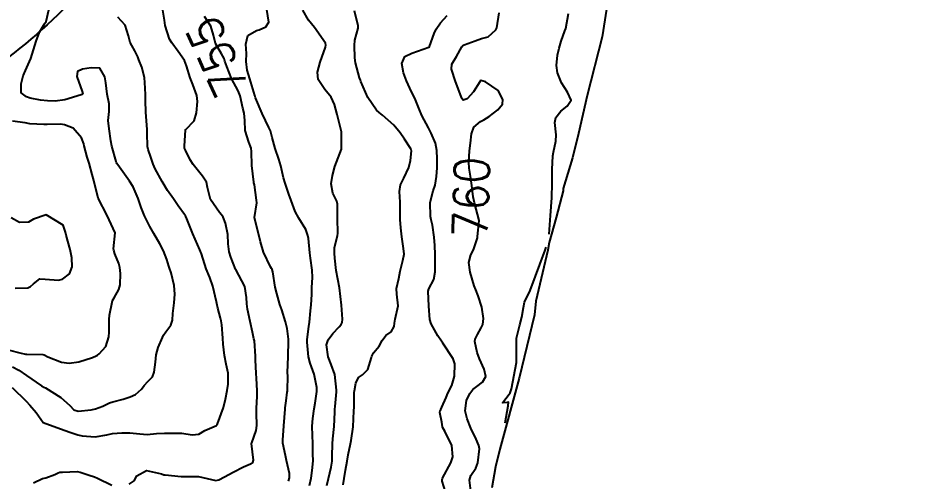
# Model space of a CAD drawing. Header units: metres. Extents: x 318500 to 325275, y 7408834 to 7428799.
# Drawn here: x 322176.2 to 322279.6, y 7417164.3 to 7417217.8 of the extents above; entities that cross this region are included whole.
import ezdxf
from ezdxf.enums import TextEntityAlignment as Align

# ---------------------------------------------------------------- set-up
doc = ezdxf.new("R2010")
doc.units = ezdxf.units.M
doc.header["$MEASUREMENT"] = 0
for name, color, linetype in [('Area', 45, 'Continuous'), ('Cotas', 45, 'Continuous'), ('Curvas de Nivel 1m', 11, 'Continuous'), ('Curvas de Nivel 5m', 15, 'Continuous'), ('Vias Primárias', 230, 'Continuous')]:
    doc.layers.add(name, color=color, linetype=linetype)
doc.styles.add('Style-STANDARD', font='STANDARD.shx')

msp = doc.modelspace()

# ---------------------------------------------------------------- linework, layer by layer
at = {"layer": 'Area'}
msp.add_lwpolyline([(322284, 7417242.11), (322275.54, 7417244.78), (322246.83, 7417230), (322245.09, 7417223.44), (322244.12, 7417218.84), (322243.6, 7417215.64), (322241.89, 7417208.87), (322240.86, 7417204.46), (322240.2, 7417201.65), (322239.09, 7417198.12), (322239.12, 7417197.87), (322238.28, 7417194.77), (322237.51, 7417191.89), (322237.34, 7417190.99), (322235.94, 7417185.11), (322235.8, 7417183.53), (322234.01, 7417176.21), (322231.8, 7417168.02), (322231.28, 7417166.01), (322230.88, 7417163.55)], dxfattribs=at)
at = {"layer": 'Curvas de Nivel 1m', "flags": 128}
for points, elevation in [([(322175.53, 7417177.52), (322176.25, 7417177.14), (322177.15, 7417176.54), (322178.88, 7417175.35), (322179.13, 7417175.2), (322179.33, 7417175.1), (322181.11, 7417173.98), (322182.14, 7417173.06), (322182.62, 7417172.59), (322183.09, 7417172.4), (322184.62, 7417172.56), (322185.1, 7417172.67), (322185.96, 7417173.01), (322186.73, 7417173.38), (322187.11, 7417173.49), (322188.3, 7417173.8), (322189.12, 7417174.08), (322189.72, 7417174.36), (322190.43, 7417174.95), (322190.71, 7417175.37), (322191.14, 7417175.84), (322191.7, 7417176.39), (322191.9, 7417176.93), (322192.03, 7417178.07), (322192.11, 7417178.93), (322192.36, 7417179.76), (322192.85, 7417180.92), (322192.96, 7417181.18), (322193.22, 7417181.57), (322193.81, 7417182.33), (322193.99, 7417182.91), (322194.05, 7417183.71), (322194.18, 7417184.91), (322194.26, 7417185.92), (322194.21, 7417186.91), (322193.84, 7417188.38), (322193.64, 7417188.92), (322193.56, 7417189.15), (322193.33, 7417189.92), (322192.96, 7417190.92), (322192.55, 7417191.73), (322191.84, 7417192.94), (322191.38, 7417193.75), (322190.77, 7417194.95), (322190.39, 7417195.93), (322190.04, 7417196.96), (322189.44, 7417198.33), (322189.05, 7417198.98), (322187.9, 7417200.57), (322187.59, 7417201), (322187.55, 7417201.07), (322187.48, 7417201.25), (322187.01, 7417203), (322186.89, 7417203.63), (322186.67, 7417205.01), (322186.59, 7417205.97), (322186.7, 7417207.01), (322186.68, 7417207.89), (322186.47, 7417209.01), (322186.29, 7417210.33), (322186.17, 7417211.01), (322185.62, 7417212), (322184.61, 7417212.05), (322183.62, 7417211.91), (322183.04, 7417211.64), (322182.97, 7417211.06), (322183.58, 7417209.32), (322183.66, 7417209.05), (322183.58, 7417208.97), (322183.45, 7417208.92), (322181.57, 7417208.34), (322180.45, 7417208.21), (322179.57, 7417208.23), (322178.76, 7417208.3), (322177.57, 7417208.54), (322177.13, 7417208.69), (322176.54, 7417209.15), (322176.52, 7417210.22), (322176.77, 7417211.14), (322177.01, 7417211.74), (322177.64, 7417213.13), (322178.25, 7417215.12), (322178.64, 7417216.16), (322179.23, 7417217.11), (322179.4, 7417217.4), (322179.71, 7417218.75)], 752), ([(322188.99, 7417163.99), (322189.57, 7417164.38), (322189.9, 7417164.96), (322191.01, 7417165.58), (322192.72, 7417165.2), (322193, 7417165.08), (322193.15, 7417165.06), (322195, 7417164.89), (322197, 7417164.86), (322198.99, 7417164.4), (322199.35, 7417164.48), (322199.99, 7417164.83), (322201.01, 7417165.36), (322202.2, 7417165.98), (322203.02, 7417166.34), (322203.28, 7417166.51), (322203.34, 7417166.78), (322203.14, 7417168.69), (322203.16, 7417168.78), (322203.65, 7417170.2), (322203.74, 7417170.77), (322203.68, 7417172.18), (322203.69, 7417172.77), (322203.78, 7417174.11), (322203.79, 7417174.77), (322203.68, 7417176.24), (322203.65, 7417176.78), (322203.59, 7417178.36), (322203.58, 7417178.78), (322203.45, 7417180.54), (322203.41, 7417180.78), (322203.22, 7417181.54), (322202.95, 7417182.78), (322202.67, 7417184.21), (322202.57, 7417184.79), (322202.54, 7417185.52), (322202.37, 7417186.79), (322201.32, 7417188.76), (322201.29, 7417188.81), (322200.72, 7417190.21), (322200.54, 7417190.82), (322200.42, 7417191.75), (322200.4, 7417192.82), (322200.12, 7417194.1), (322199.86, 7417194.83), (322199.67, 7417195.1), (322199.41, 7417195.35), (322198.4, 7417196.85), (322198.04, 7417198.25), (322197.91, 7417198.86), (322197.46, 7417199.55), (322196.37, 7417200.88), (322196.04, 7417201.44), (322195.5, 7417202.54), (322195.39, 7417202.79), (322195.37, 7417202.89), (322195.38, 7417203.01), (322195.5, 7417204.89), (322195.5, 7417204.92), (322195.53, 7417204.95), (322196.49, 7417205.93), (322196.77, 7417206.87), (322196.88, 7417208.18), (322196.82, 7417208.87), (322196.33, 7417210.14), (322196.04, 7417210.88), (322195.63, 7417212.28), (322195.38, 7417212.89), (322194.67, 7417213.92), (322193.92, 7417214.92), (322193.67, 7417215.37), (322193.15, 7417216.93), (322193.07, 7417217.56), (322192.83, 7417218.93)], 754), ([(322209.83, 7417163.85), (322210, 7417164.69), (322210.13, 7417165.57), (322210.23, 7417166.69), (322210.22, 7417167.5), (322210.19, 7417168.69), (322210.16, 7417169.6), (322210.13, 7417170.69), (322210.2, 7417171.58), (322210.36, 7417172.69), (322210.46, 7417173.33), (322210.67, 7417174.68), (322210.67, 7417175.15), (322210.35, 7417176.69), (322209.9, 7417177.96), (322209.69, 7417178.69), (322209.53, 7417180.37), (322209.54, 7417180.7), (322209.75, 7417182.18), (322209.83, 7417182.69), (322209.95, 7417183.99), (322210, 7417184.69), (322210.07, 7417185.9), (322210.1, 7417186.69), (322210.15, 7417187.85), (322210.13, 7417188.69), (322209.95, 7417190.08), (322209.86, 7417190.69), (322209.7, 7417192.36), (322209.64, 7417192.7), (322209.38, 7417193.4), (322208.58, 7417194.71), (322208.16, 7417195.47), (322207.7, 7417196.73), (322207.43, 7417197.48), (322206.99, 7417198.74), (322206.83, 7417199.37), (322206.5, 7417200.74), (322206.26, 7417201.52), (322205.86, 7417202.75), (322205.52, 7417204.01), (322205.3, 7417204.76), (322205.13, 7417205.17), (322204.34, 7417206.77), (322203.58, 7417208.59), (322203.54, 7417208.74), (322203.53, 7417208.78), (322203.5, 7417208.87), (322202.93, 7417210.79), (322202.63, 7417211.79), (322202.51, 7417212.8), (322202.54, 7417213.69), (322202.45, 7417214.8), (322202.69, 7417215.78), (322203.68, 7417216.35), (322204.02, 7417216.44), (322204.79, 7417216.77), (322205.13, 7417217.34), (322204.91, 7417218.77)], 756), ([(322211.82, 7417163.84), (322212, 7417164.66), (322212.31, 7417165.95), (322212.42, 7417166.66), (322212.45, 7417167.23), (322212.48, 7417168.66), (322212.51, 7417169.21), (322212.65, 7417170.66), (322212.74, 7417172.3), (322212.76, 7417172.66), (322212.79, 7417172.97), (322212.92, 7417174.65), (322212.92, 7417174.86), (322212.75, 7417176.66), (322212.33, 7417177.82), (322211.98, 7417178.67), (322211.8, 7417180.08), (322211.96, 7417180.67), (322212.5, 7417181.38), (322213.23, 7417182.16), (322213.47, 7417182.41), (322213.58, 7417182.64), (322213.62, 7417183.02), (322213.52, 7417184.65), (322213.29, 7417186.65), (322212.91, 7417188.66), (322212.76, 7417190.09), (322212.7, 7417190.66), (322212.7, 7417191.31), (322213.04, 7417192.66), (322213.08, 7417192.95), (322213.06, 7417194.66), (322213.06, 7417196.3), (322212.97, 7417196.66), (322212.53, 7417197.57), (322212.32, 7417198.67), (322212.49, 7417199.64), (322212.76, 7417200.66), (322213.5, 7417202.65), (322213.53, 7417204.65), (322213.03, 7417206.66), (322212.71, 7417207.81), (322212.31, 7417208.67), (322211.59, 7417209.55), (322210.82, 7417210.69), (322210.76, 7417211.55), (322211.04, 7417212.69), (322211.66, 7417214.44), (322211.71, 7417214.68), (322211.66, 7417214.91), (322210.41, 7417216.7), (322209.7, 7417217.54), (322209.06, 7417218.72)], 757), ([(322213.7, 7417163.93), (322213.82, 7417164.64), (322213.98, 7417165.6), (322214.17, 7417166.63), (322214.29, 7417167.37), (322214.55, 7417168.63), (322214.63, 7417169.05), (322214.85, 7417170.62), (322214.95, 7417172.47), (322214.95, 7417172.62), (322214.96, 7417172.77), (322214.99, 7417174.62), (322215, 7417174.76), (322215.15, 7417175.66), (322215.46, 7417176.31), (322215.94, 7417176.61), (322216.55, 7417177.22), (322216.96, 7417178.6), (322217.01, 7417178.78), (322217.19, 7417179.14), (322217.87, 7417179.92), (322218.2, 7417180.59), (322218.65, 7417181.14), (322219.23, 7417181.59), (322219.61, 7417182.19), (322219.63, 7417182.56), (322219.71, 7417183.03), (322220.04, 7417184.56), (322219.9, 7417185.94), (322219.87, 7417186.56), (322220.12, 7417187.75), (322220.28, 7417188.56), (322220.6, 7417189.82), (322220.73, 7417190.55), (322220.69, 7417191.21), (322220.49, 7417192.55), (322220.35, 7417193.59), (322220.29, 7417194.56), (322220.3, 7417195.45), (322220.3, 7417196.56), (322220.22, 7417197.77), (322220.33, 7417198.56), (322220.71, 7417199.3), (322221.3, 7417200.54), (322221.49, 7417201.36), (322221.58, 7417202.45), (322221.57, 7417202.54), (322221.5, 7417202.69), (322220.79, 7417203.83), (322220.28, 7417204.56), (322219.54, 7417205.42), (322218.23, 7417206.59), (322217.86, 7417206.89), (322217.57, 7417207.18), (322216.55, 7417208.61), (322215.74, 7417210.49), (322215.7, 7417210.63), (322215.61, 7417210.88), (322215.12, 7417212.64), (322215.06, 7417213.22), (322215.03, 7417214.64), (322215.06, 7417215.24), (322215.42, 7417216.63), (322215.42, 7417216.91), (322215.02, 7417218.64)], 758), ([(322225.71, 7417162.48), (322225.14, 7417164.35), (322225.12, 7417164.49), (322225.19, 7417164.68), (322226.14, 7417166.47), (322226.36, 7417167.14), (322226.26, 7417168.47), (322225.45, 7417170.11), (322225.22, 7417170.49), (322225.19, 7417170.59), (322225.09, 7417171.15), (322224.87, 7417172.26), (322224.91, 7417172.49), (322224.97, 7417172.62), (322225.11, 7417172.87), (322225.6, 7417174.01), (322225.81, 7417174.48), (322226.24, 7417175.38), (322226.55, 7417176.47), (322226.59, 7417177.89), (322226.41, 7417178.47), (322225.21, 7417180.28), (322225.05, 7417180.49), (322224.62, 7417181.1), (322223.86, 7417182.51), (322223.72, 7417182.99), (322223.58, 7417184.52), (322223.52, 7417186.28), (322223.6, 7417186.52), (322224.19, 7417187.62), (322224.31, 7417188.51), (322224.31, 7417189.48), (322224.33, 7417190.51), (322224.3, 7417191.56), (322224.23, 7417192.51), (322224.02, 7417193.88), (322223.86, 7417194.51), (322223.78, 7417194.89), (322223.77, 7417196.51), (322224.11, 7417197.84), (322224.32, 7417198.51), (322224.48, 7417199.49), (322224.54, 7417200.5), (322224.55, 7417201.56), (322224.51, 7417202.5), (322224.35, 7417203.34), (322223.87, 7417204.51), (322223.54, 7417205.11), (322222.78, 7417206.53), (322222.44, 7417207.4), (322221.97, 7417208.54), (322221.59, 7417209.28), (322221.02, 7417210.56), (322220.69, 7417211.49), (322220.48, 7417212.56), (322220.84, 7417213.36), (322221.65, 7417213.74), (322223.58, 7417214.44), (322223.66, 7417214.48), (322223.68, 7417214.52), (322224.2, 7417216), (322224.45, 7417216.51), (322224.95, 7417217.25), (322225.71, 7417218.1)], 759), ([(322237.5, 7417192.83), (322237.64, 7417195.02), (322237.8, 7417197.06), (322237.85, 7417198.72), (322237.84, 7417200.33), (322237.93, 7417201.89), (322238, 7417202.32), (322238.27, 7417203.57), (322238.29, 7417204.32), (322238.14, 7417205.74), (322238.25, 7417206.32), (322238.84, 7417207.04), (322239.57, 7417207.63), (322240.02, 7417208.3), (322239.59, 7417209.25), (322238.92, 7417210.32), (322238.47, 7417211.48), (322238.32, 7417212.32), (322238.45, 7417213.53), (322238.65, 7417214.32), (322238.86, 7417215.13), (322239.31, 7417216.31), (322239.41, 7417216.6), (322239.72, 7417218.31)], 761), ([(322175.5, 7417175.15), (322177.11, 7417173.58), (322177.54, 7417173.12), (322178.24, 7417172.27), (322179.08, 7417171.1), (322181.07, 7417170.38), (322182.15, 7417169.98), (322183.06, 7417169.68), (322183.58, 7417169.56), (322185.06, 7417169.47), (322186.4, 7417169.67), (322187.06, 7417169.83), (322188.15, 7417169.9), (322189.06, 7417169.9), (322190.23, 7417169.79), (322191.06, 7417169.72), (322192.16, 7417169.84), (322193.06, 7417169.89), (322194.1, 7417169.87), (322195.06, 7417169.86), (322196.26, 7417169.68), (322197.06, 7417169.76), (322197.75, 7417170.18), (322199.08, 7417170.77), (322199.12, 7417170.8), (322199.14, 7417170.84), (322199.18, 7417170.94), (322199.89, 7417172.83), (322200.13, 7417173.8), (322200.33, 7417174.82), (322200.44, 7417175.52), (322200.41, 7417176.82), (322200.2, 7417177.86), (322200.02, 7417178.83), (322199.86, 7417180.17), (322199.8, 7417180.83), (322199.69, 7417182.38), (322199.62, 7417182.83), (322199.56, 7417183.15), (322199.25, 7417184.32), (322199.12, 7417184.84), (322199.08, 7417185.02), (322198.67, 7417186.85), (322198.3, 7417187.86), (322197.89, 7417188.85), (322197.34, 7417190.58), (322197.27, 7417190.79), (322197.24, 7417190.86), (322197.16, 7417191.05), (322196.34, 7417192.88), (322195.65, 7417194.63), (322195.54, 7417194.89), (322195.49, 7417194.98), (322195.4, 7417195.11), (322194.64, 7417196.13), (322194.1, 7417196.91), (322193.43, 7417197.89), (322192.79, 7417198.93), (322192, 7417200.41), (322191.76, 7417200.94), (322191.49, 7417201.74), (322191.18, 7417202.63), (322191.11, 7417202.95), (322191.07, 7417204.5), (322191.08, 7417204.95), (322191.04, 7417205.44), (322190.92, 7417206.95), (322190.89, 7417208.27), (322190.88, 7417208.95), (322190.84, 7417209.7), (322190.75, 7417210.95), (322190.45, 7417212.14), (322190.13, 7417212.96), (322189.98, 7417213.31), (322189.65, 7417214), (322189.31, 7417214.63), (322189.13, 7417214.98), (322188.91, 7417215.75), (322188.54, 7417216.99), (322187.7, 7417217.9)], 753), ([(322175.18, 7417179.46), (322176.38, 7417179.14), (322177.04, 7417178.99), (322177.18, 7417178.98), (322179.02, 7417178.94), (322179.18, 7417178.91), (322179.59, 7417178.68), (322181.17, 7417178.07), (322182.07, 7417177.97), (322183.17, 7417178.11), (322184.76, 7417178.61), (322185.18, 7417178.8), (322185.33, 7417178.87), (322185.55, 7417179.02), (322186.3, 7417179.9), (322186.65, 7417181.01), (322186.67, 7417181.55), (322186.67, 7417183.01), (322186.74, 7417183.51), (322187.03, 7417185), (322187.09, 7417185.18), (322187.27, 7417185.49), (322187.82, 7417186.45), (322187.97, 7417186.99), (322187.99, 7417188.31), (322187.93, 7417188.99), (322187.8, 7417189.47), (322187.34, 7417190.59), (322187.21, 7417191), (322187.2, 7417191.15), (322187.37, 7417193), (322186.44, 7417195.01), (322185.42, 7417197.02), (322184.92, 7417199.03), (322184.74, 7417199.75), (322184.37, 7417201.04), (322184.16, 7417201.72), (322183.81, 7417203.05), (322183.75, 7417203.29), (322183.51, 7417203.96), (322182.52, 7417205.07), (322181.54, 7417205.47), (322181.09, 7417205.53), (322179.54, 7417205.51), (322179.14, 7417205.5), (322177.54, 7417205.6), (322176.99, 7417205.69), (322175.54, 7417205.89)], 751), ([(322232.42, 7417171.06), (322232.77, 7417173.03), (322232.8, 7417173.44), (322232.64, 7417173.43), (322232.1, 7417173.38), (322232.87, 7417174.38), (322232.98, 7417174.53), (322233.14, 7417174.98), (322233.73, 7417178.02), (322233.73, 7417179.44), (322233.7, 7417180.85), (322234.09, 7417182.37), (322234.34, 7417183.28), (322234.51, 7417184.37), (322234.64, 7417184.99), (322235.29, 7417186.36), (322237.01, 7417190.99), (322237.16, 7417191.33)], 761), ([(322177.94, 7417164.16), (322178.99, 7417164.65), (322179.36, 7417164.74), (322180.4, 7417165.09), (322180.78, 7417165.31), (322181, 7417165.38), (322181.31, 7417165.38), (322183, 7417165.44), (322183.33, 7417165.37), (322184.38, 7417165.03), (322185, 7417164.84), (322185.33, 7417164.68), (322186.98, 7417163.88)], 754)]:
    msp.add_lwpolyline(points, dxfattribs=dict(at, elevation=elevation))
at = {"layer": 'Curvas de Nivel 5m', "flags": 128}
for points, elevation in [([(322207.4, 7417164.32), (322207.51, 7417164.72), (322207.51, 7417165.23), (322207.17, 7417166.73), (322207.03, 7417167.31), (322206.74, 7417168.73), (322206.73, 7417169.06), (322206.85, 7417170.73), (322206.99, 7417172.63), (322207, 7417172.73), (322207.01, 7417172.82), (322207.11, 7417173.61), (322207.25, 7417174.61), (322207.26, 7417174.73), (322207.3, 7417176.58), (322207.29, 7417176.73), (322207.28, 7417176.85), (322207.35, 7417178.73), (322207.4, 7417180.53), (322207.39, 7417180.73), (322207.23, 7417181.97), (322207.06, 7417182.73), (322206.62, 7417184.11), (322206.41, 7417184.74), (322206.03, 7417186), (322205.87, 7417186.75), (322205.57, 7417188.5), (322205.5, 7417188.76), (322205.45, 7417188.88), (322205.32, 7417189.08), (322204.52, 7417190.77), (322204.15, 7417191.98), (322203.97, 7417192.77), (322203.45, 7417194.73), (322203.45, 7417194.78), (322203.72, 7417196.47), (322203.71, 7417196.78), (322203.45, 7417198.56), (322203.4, 7417198.78), (322203.39, 7417198.85), (322203.15, 7417200.78), (322203.11, 7417202.4), (322203.08, 7417202.79), (322202.83, 7417203.47), (322202.38, 7417204.8), (322202.37, 7417205.97), (322202.27, 7417206.8), (322202.14, 7417207.38), (322201.82, 7417208.81), (322201.59, 7417209.39), (322200.83, 7417210.82), (322200.26, 7417212.21), (322200.06, 7417212.83), (322199.95, 7417213.14), (322199.65, 7417213.67), (322198.98, 7417214.85), (322198.72, 7417215.81), (322198.41, 7417216.85), (322197.71, 7417217.98)], 755), ([(322228.49, 7417162.93), (322228.28, 7417164.45), (322228.45, 7417165), (322229.01, 7417165.85), (322229.26, 7417166.44), (322229.43, 7417168.05), (322229.36, 7417168.44), (322229.06, 7417169.18), (322228.45, 7417170.45), (322228.01, 7417171.53), (322227.8, 7417172.45), (322227.93, 7417173.64), (322228.33, 7417174.45), (322228.68, 7417174.9), (322229.14, 7417175.26), (322229.81, 7417175.77), (322230.16, 7417176.43), (322230, 7417177.26), (322229.45, 7417178.44), (322229.19, 7417179.19), (322228.92, 7417180.44), (322228.94, 7417180.71), (322229.22, 7417181.27), (322229.65, 7417182.02), (322229.82, 7417182.43), (322229.91, 7417183.1), (322229.7, 7417184.43), (322229.28, 7417185.74), (322229.02, 7417186.44), (322228.85, 7417186.89), (322228.36, 7417188.45), (322228.22, 7417189.57), (322228.45, 7417190.45), (322228.76, 7417191.03), (322229.2, 7417192.44), (322229.22, 7417192.59), (322229.4, 7417194.44), (322228.86, 7417196.45), (322228.71, 7417197.17), (322228.57, 7417198.45), (322228.39, 7417199.53), (322228.24, 7417200.45), (322228.21, 7417201.17), (322228.29, 7417202.46), (322228.4, 7417203.35), (322228.54, 7417204.45), (322228.79, 7417205.21), (322229.55, 7417205.84), (322229.94, 7417206.05), (322230.56, 7417206.43), (322231.57, 7417207.2), (322232.12, 7417207.86), (322232.14, 7417208.4), (322231.6, 7417209.42), (322230.13, 7417210.43), (322229.61, 7417210.59), (322229.53, 7417210.53), (322229.49, 7417210.44), (322228.77, 7417209.27), (322228.01, 7417208.46), (322227.58, 7417208.3), (322227.43, 7417208.47), (322227.32, 7417208.73), (322226.68, 7417210.48), (322226.22, 7417211.89), (322226.27, 7417212.48), (322226.79, 7417213.34), (322227.39, 7417214.47), (322227.51, 7417214.62), (322227.66, 7417214.71), (322228.96, 7417215.17), (322229.67, 7417215.42), (322230.46, 7417215.64), (322231.33, 7417216.42), (322231.43, 7417216.68), (322231.72, 7417218.41)], 760), ([(322175.82, 7417186.62), (322177.28, 7417186.65), (322177.6, 7417186.81), (322177.94, 7417187.12), (322178.7, 7417187.7), (322179.3, 7417187.67), (322180.84, 7417187.55), (322181.3, 7417187.64), (322182.11, 7417188.27), (322182.4, 7417189.06), (322182.39, 7417190.12), (322182.18, 7417191.07), (322181.71, 7417192.73), (322181.63, 7417193.08), (322181.38, 7417193.87), (322179.4, 7417195.1), (322177.95, 7417194.57), (322177.39, 7417194.23), (322176.35, 7417194.18), (322175.39, 7417194.74)], 750)]:
    msp.add_lwpolyline(points, dxfattribs=dict(at, elevation=elevation))
at = {"layer": 'Vias Primárias'}
for points in [[(322287.56, 7417375.18), (322277.8, 7417366.88), (322258.73, 7417347.91), (322239.54, 7417327.27), (322218.7, 7417305.49, -0.001625), (322212.39, 7417298.93, 0.055853), (322206.26, 7417291, 0.041623), (322201.73, 7417281.93, 0.001921), (322198.39, 7417273.48, 0.03532), (322195.92, 7417265.55, 0.00507), (322193.37, 7417254.18, -0.000739), (322191.19, 7417244.05, -0.057804), (322189.66, 7417239.58, -0.043926), (322186.24, 7417233.79, -0.028753), (322179.78, 7417225.76, -0.048034), (322170.8, 7417217.57, -0.020875)], [(322197.21, 7417243.51), (322195.75, 7417238.49), (322193.28, 7417233.75), (322190.65, 7417229.64, -0.026643), (322184.23, 7417221.73, -0.048034), (322174.4, 7417212.77, -0.020875), (322166.74, 7417207.51, -0.03731), (322155.77, 7417201.72, 0.004434), (322149.77, 7417199.05, -0.040104), (322145.25, 7417197.4, -0.042748), (322132.68, 7417195.08, 0.013456), (322125.38, 7417194.17, 0.02329), (322111.56, 7417191.4, 0.0743), (322104.83, 7417188.61, 0.012301), (322096.73, 7417183.47, 0.063444), (322090.54, 7417178.07, -0.020747), (322081.62, 7417168.86, 0.03635), (322078.58, 7417165.51, 0.040325), (322074.22, 7417158.91, -0.007568)]]:
    msp.add_lwpolyline(points, format="xyb", dxfattribs=at)

# ---------------------------------------------------------------- texts
at = {"layer": 'Cotas', "style": 'Style-STANDARD'}
for s, rotation, p in [('755', 114.1273, (322199.13, 7417213.3, 755)), ('760', 88.3653, (322228.47, 7417197.11, 760))]:
    msp.add_text(s, height=4, rotation=rotation, dxfattribs=at).set_placement(p, align=Align.MIDDLE_CENTER)

doc.saveas('drawing.dxf')
